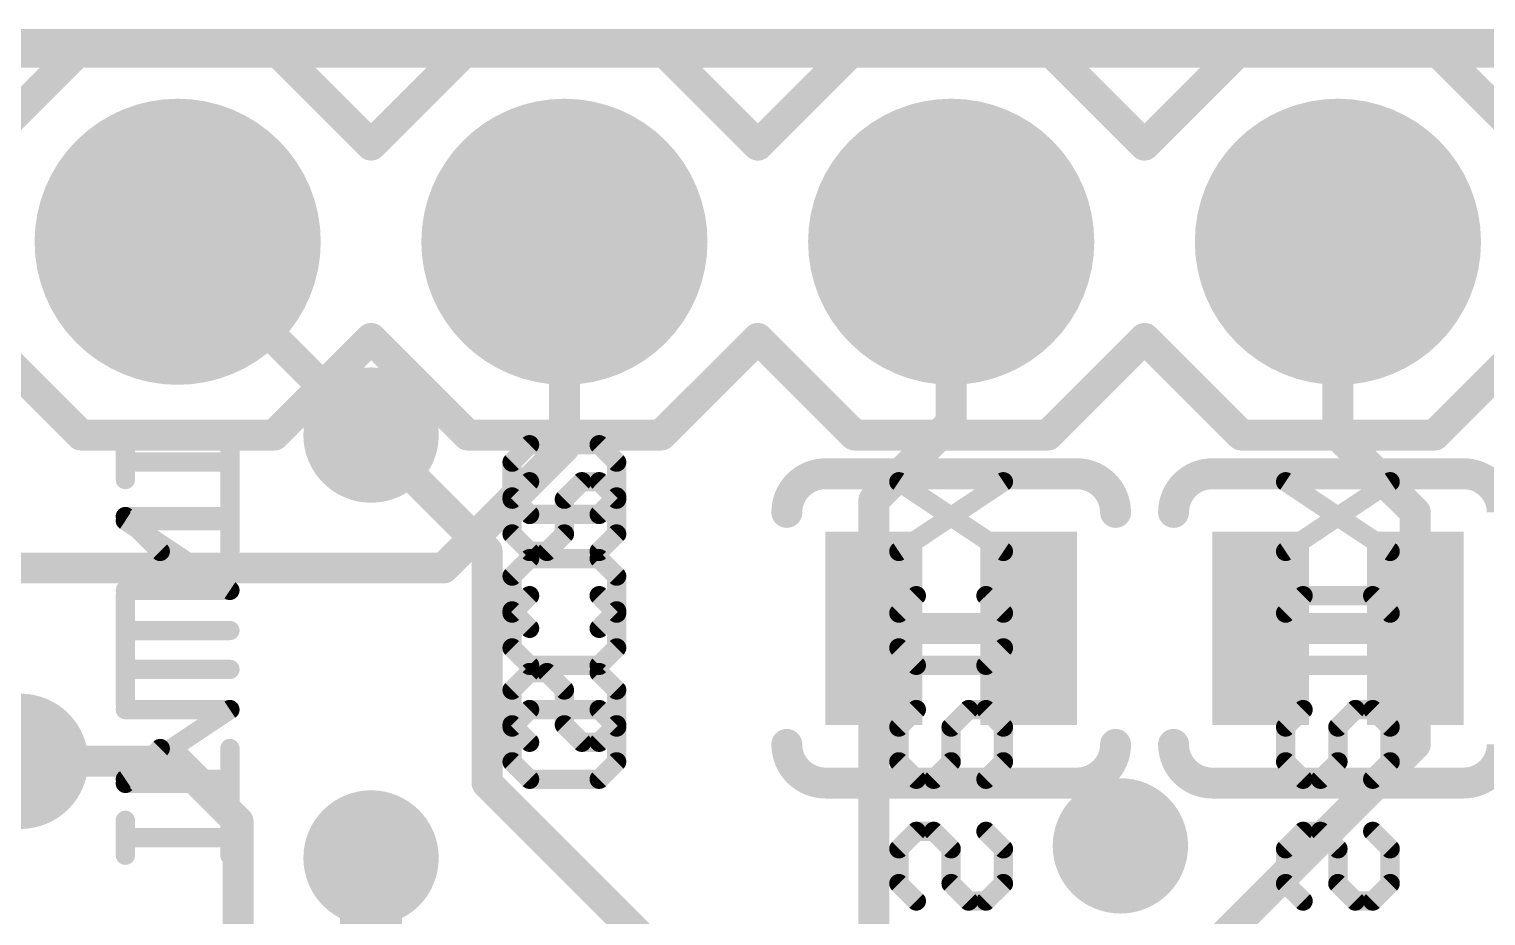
# Model space of a CAD drawing. Extents: x -0.1 to 23, y -0.1 to 23.
# Drawn here: x 7.91 to 17.48, y 17.16 to 22.99 of the extents above; entities that cross this region are included whole.
import ezdxf

# ---------------------------------------------------------------- set-up
doc = ezdxf.new("R2010")
doc.units = 0
for name, color, linetype in [('1', 12, 'CONTINUOUS'), ('16', 132, 'CONTINUOUS'), ('17', 110, 'CONTINUOUS'), ('18', 110, 'CONTINUOUS'), ('20', 53, 'CONTINUOUS'), ('21', 253, 'CONTINUOUS'), ('22', 40, 'CONTINUOUS')]:
    doc.layers.add(name, color=color, linetype=linetype)

# ---------------------------------------------------------------- blocks, each defined once
blk = doc.blocks.new('ROUNDP')
at = {"const_width": 0.5}
blk.add_lwpolyline([(0, -0.25, 1), (0, 0.25, 1), (0, -0.25)], format="xyb", dxfattribs=at)
blk = doc.blocks.new('RECT')
blk.add_solid([(-0.5, -0.5), (0.5, -0.5), (-0.5, 0.5), (0.5, 0.5)])
blk = doc.blocks.new('ROUNDV')
at = {"const_width": 0.5}
blk.add_lwpolyline([(0, -0.25, 1), (0, 0.25, 1), (0, -0.25)], format="xyb", dxfattribs=at)

msp = doc.modelspace()

# ---------------------------------------------------------------- linework, layer by layer
at = {"layer": '1'}
for points, const_width in [([(22.86, 22.86), (0, 22.86)], 0.254), ([(10.16, 20.32), (8.89, 21.59)], 0.2032), ([(11.43, 20.2406), (11.43, 21.59)], 0.2032), ([(10.6363, 19.4469), (11.43, 20.2406)], 0.2032), ([(10.6363, 19.4469), (7.4613, 19.4469)], 0.2032), ([(7.8581, 18.1769), (6.9056, 18.1769)], 0.2032), ([(10.16, 16.9069), (10.16, 17.5419)], 0.4064)]:
    msp.add_lwpolyline(points, dxfattribs=dict(at, const_width=const_width))
for points, const_width in [([(8.9259, 21.6259, 1), (8.8541, 21.5541)], 0.1016), ([(11.4808, 21.59, 1), (11.3792, 21.59)], 0.1016), ([(10.1241, 20.2841, 1), (10.1959, 20.3559)], 0.1016), ([(11.3792, 20.2406, 1), (11.4808, 20.2406)], 0.1016), ([(11.4659, 20.2047, 1), (11.3941, 20.2765)], 0.1016), ([(10.6003, 19.4828, 1), (10.6722, 19.411)], 0.1016), ([(10.6363, 19.3961, 1), (10.6363, 19.4977)], 0.1016), ([(7.8581, 18.1261, 1), (7.8581, 18.2277)], 0.1016), ([(10.2616, 17.5419, 1), (10.0584, 17.5419)], 0.2032)]:
    msp.add_lwpolyline(points, format="xyb", dxfattribs=dict(at, const_width=const_width))
at = {"layer": '16'}
for points, const_width in [([(22.86, 22.86), (0, 22.86)], 0.254), ([(13.97, 21.59), (13.97, 20.3994)], 0.2032), ([(16.51, 21.59), (16.51, 20.32)], 0.2032), ([(13.97, 20.3994), (13.462, 19.8914)], 0.2032), ([(10.922, 19.558), (10.16, 20.32)], 0.2032), ([(16.51, 20.32), (17.018, 19.812)], 0.2032), ([(13.462, 19.05), (13.462, 19.8914)], 0.2032), ([(17.018, 19.05), (17.018, 19.812)], 0.2032), ([(10.922, 18.034), (10.922, 19.558)], 0.2032), ([(13.462, 19.05), (13.462, 16.7799)], 0.2032), ([(14.351, 19.05), (13.589, 19.05)], 0.2032), ([(16.129, 19.05), (16.891, 19.05)], 0.2032), ([(17.018, 18.288), (17.018, 19.05)], 0.2032), ([(15.4781, 16.7481), (17.018, 18.288)], 0.2032), ([(8.89, 18.1769), (7.8581, 18.1769)], 0.2032), ([(9.2869, 17.78), (8.89, 18.1769)], 0.2032), ([(13.1763, 15.7797), (10.922, 18.034)], 0.2032), ([(9.2869, 17.78), (9.2869, 15.1606)], 0.2032), ([(10.16, 16.9069), (10.16, 17.5419)], 0.4064)]:
    msp.add_lwpolyline(points, dxfattribs=dict(at, const_width=const_width))
for points, const_width in [([(14.0208, 21.59, 1), (13.9192, 21.59)], 0.1016), ([(16.5608, 21.59, 1), (16.4592, 21.59)], 0.1016), ([(14.0059, 20.3635, 1), (13.9341, 20.4353)], 0.1016), ([(10.1959, 20.3559, 1), (10.1241, 20.2841)], 0.1016), ([(13.9192, 20.3994, 1), (14.0208, 20.3994)], 0.1016), ([(16.5459, 20.3559, 1), (16.4741, 20.2841)], 0.1016), ([(16.4592, 20.32, 1), (16.5608, 20.32)], 0.1016), ([(13.5128, 19.8914, 1), (13.4112, 19.8914)], 0.1016), ([(13.4261, 19.9273, 1), (13.4979, 19.8555)], 0.1016), ([(17.0688, 19.812, 1), (16.9672, 19.812)], 0.1016), ([(16.9821, 19.7761, 1), (17.0539, 19.8479)], 0.1016), ([(10.9728, 19.558, 1), (10.8712, 19.558)], 0.1016), ([(10.8861, 19.5221, 1), (10.9579, 19.5939)], 0.1016), ([(13.5128, 19.05, 1), (13.4112, 19.05)], 0.1016), ([(13.589, 19.1008, 1), (13.589, 18.9992)], 0.1016), ([(14.351, 18.9992, 1), (14.351, 19.1008)], 0.1016), ([(16.129, 19.1008, 1), (16.129, 18.9992)], 0.1016), ([(16.891, 18.9992, 1), (16.891, 19.1008)], 0.1016), ([(17.0688, 19.05, 1), (16.9672, 19.05)], 0.1016), ([(13.4112, 19.05, 1), (13.5128, 19.05)], 0.1016), ([(16.9672, 19.05, 1), (17.0688, 19.05)], 0.1016), ([(17.0539, 18.2521, 1), (16.9821, 18.3239)], 0.1016), ([(8.9259, 18.2128, 1), (8.8541, 18.141)], 0.1016), ([(8.89, 18.1261, 1), (8.89, 18.2277)], 0.1016), ([(16.9672, 18.288, 1), (17.0688, 18.288)], 0.1016), ([(10.9579, 18.0699, 1), (10.8861, 17.9981)], 0.1016), ([(10.8712, 18.034, 1), (10.9728, 18.034)], 0.1016), ([(9.3377, 17.78, 1), (9.2361, 17.78)], 0.1016), ([(9.251, 17.7441, 1), (9.3228, 17.8159)], 0.1016), ([(10.2616, 17.5419, 1), (10.0584, 17.5419)], 0.2032)]:
    msp.add_lwpolyline(points, format="xyb", dxfattribs=dict(at, const_width=const_width))
at = {"layer": '20', "const_width": 0.2032}
msp.add_lwpolyline([(22.86, 22.86), (0, 22.86)], dxfattribs=at)
at = {"layer": '21'}
for points, const_width in [([(7.62, 22.225), (8.255, 22.86)], 0.2032), ([(8.255, 22.86), (9.525, 22.86)], 0.2032), ([(9.525, 22.86), (10.16, 22.225)], 0.2032), ([(10.16, 22.225), (10.795, 22.86)], 0.2032), ([(10.795, 22.86), (12.065, 22.86)], 0.2032), ([(12.065, 22.86), (12.7, 22.225)], 0.2032), ([(13.335, 22.86), (12.7, 22.225)], 0.2032), ([(13.335, 22.86), (14.605, 22.86)], 0.2032), ([(14.605, 22.86), (15.24, 22.225)], 0.2032), ([(15.24, 22.225), (15.875, 22.86)], 0.2032), ([(15.875, 22.86), (17.145, 22.86)], 0.2032), ([(17.145, 22.86), (17.78, 22.225)], 0.2032), ([(8.255, 20.32), (7.62, 20.955)], 0.2032), ([(10.16, 20.955), (9.525, 20.32)], 0.2032), ([(10.795, 20.32), (10.16, 20.955)], 0.2032), ([(12.7, 20.955), (12.065, 20.32)], 0.2032), ([(12.7, 20.955), (13.335, 20.32)], 0.2032), ([(15.24, 20.955), (14.605, 20.32)], 0.2032), ([(15.875, 20.32), (15.24, 20.955)], 0.2032), ([(17.78, 20.955), (17.145, 20.32)], 0.2032), ([(9.525, 20.32), (8.255, 20.32)], 0.2032), ([(12.065, 20.32), (10.795, 20.32)], 0.2032), ([(14.605, 20.32), (13.335, 20.32)], 0.2032), ([(17.145, 20.32), (15.875, 20.32)], 0.2032), ([(9.2329, 19.5557), (9.2329, 20.0133)], 0.127), ([(11.2009, 20.0133), (11.0865, 19.8989)], 0.127), ([(11.4297, 19.8989), (11.5441, 20.0133)], 0.127), ([(11.5441, 20.0133), (11.6585, 20.0133)], 0.127), ([(11.6585, 20.0133), (11.7729, 19.8989)], 0.127), ([(13.6265, 19.5557), (14.3129, 20.0133)], 0.127), ([(13.6265, 20.0133), (14.3129, 19.5557)], 0.127), ([(16.1665, 19.5557), (16.8529, 20.0133)], 0.127), ([(16.1665, 20.0133), (16.8529, 19.5557)], 0.127), ([(11.0865, 19.8989), (11.0865, 19.6701)], 0.127), ([(11.4297, 19.6701), (11.4297, 19.8989)], 0.127), ([(11.7729, 19.8989), (11.7729, 19.6701)], 0.127), ([(8.7753, 19.5557), (8.5465, 19.7845)], 0.127), ([(8.5465, 19.7845), (9.2329, 19.7845)], 0.127), ([(11.0865, 19.6701), (11.2009, 19.5557)], 0.127), ([(11.3153, 19.5557), (11.4297, 19.6701)], 0.127), ([(11.7729, 19.6701), (11.6585, 19.5557)], 0.127), ([(11.2009, 19.5557), (11.3153, 19.5557)], 0.127), ([(8.5465, 18.8073), (8.5465, 19.2649)], 0.127), ([(11.2009, 19.2649), (11.0865, 19.1505)], 0.127), ([(11.7729, 19.1505), (11.6585, 19.2649)], 0.127), ([(13.7409, 19.2649), (13.6265, 19.1505)], 0.127), ([(14.3129, 19.1505), (14.1985, 19.2649)], 0.127), ([(16.2809, 19.2649), (16.1665, 19.1505)], 0.127), ([(16.7385, 19.2649), (16.2809, 19.2649)], 0.127), ([(16.8529, 19.1505), (16.7385, 19.2649)], 0.127), ([(11.0865, 19.1505), (11.0865, 18.9217)], 0.127), ([(11.7729, 18.9217), (11.7729, 19.1505)], 0.127), ([(13.6265, 19.1505), (13.6265, 18.9217)], 0.127), ([(14.3129, 18.9217), (14.3129, 19.1505)], 0.127), ([(16.1665, 19.1505), (16.1665, 18.8073)], 0.127), ([(16.8529, 18.8073), (16.8529, 19.1505)], 0.127), ([(9.2329, 19.0361), (8.5465, 19.0361)], 0.127), ([(11.0865, 18.9217), (11.2009, 18.8073)], 0.127), ([(11.6585, 18.8073), (11.7729, 18.9217)], 0.127), ([(13.6265, 18.9217), (13.7409, 18.8073)], 0.127), ([(14.1985, 18.8073), (14.3129, 18.9217)], 0.127), ([(11.2009, 18.8073), (11.6585, 18.8073)], 0.127), ([(13.7409, 18.8073), (14.1985, 18.8073)], 0.127), ([(16.1665, 18.8073), (16.8529, 18.8073)], 0.127), ([(8.5465, 18.0589), (9.2329, 18.5165)], 0.127), ([(9.2329, 18.5165), (8.5465, 18.5165)], 0.127), ([(11.2009, 18.5165), (11.0865, 18.4021)], 0.127), ([(11.6585, 18.5165), (11.2009, 18.5165)], 0.127), ([(11.7729, 18.4021), (11.6585, 18.5165)], 0.127), ([(13.7409, 18.5165), (13.6265, 18.4021)], 0.127), ([(13.9697, 18.4021), (14.0841, 18.5165)], 0.127), ([(14.0841, 18.5165), (14.1985, 18.5165)], 0.127), ([(14.1985, 18.5165), (14.3129, 18.4021)], 0.127), ([(16.2809, 18.5165), (16.1665, 18.4021)], 0.127), ([(16.5097, 18.4021), (16.6241, 18.5165)], 0.127), ([(16.6241, 18.5165), (16.7385, 18.5165)], 0.127), ([(16.7385, 18.5165), (16.8529, 18.4021)], 0.127), ([(11.0865, 18.4021), (11.0865, 18.1733)], 0.127), ([(11.7729, 18.1733), (11.7729, 18.4021)], 0.127), ([(13.6265, 18.4021), (13.6265, 18.1733)], 0.127), ([(13.9697, 18.1733), (13.9697, 18.4021)], 0.127), ([(14.3129, 18.4021), (14.3129, 18.1733)], 0.127), ([(16.1665, 18.4021), (16.1665, 18.1733)], 0.127), ([(16.5097, 18.1733), (16.5097, 18.4021)], 0.127), ([(16.8529, 18.4021), (16.8529, 18.1733)], 0.127), ([(11.0865, 18.1733), (11.2009, 18.0589)], 0.127), ([(11.6585, 18.0589), (11.7729, 18.1733)], 0.127), ([(13.6265, 18.1733), (13.7409, 18.0589)], 0.127), ([(13.8553, 18.0589), (13.9697, 18.1733)], 0.127), ([(14.3129, 18.1733), (14.1985, 18.0589)], 0.127), ([(16.1665, 18.1733), (16.2809, 18.0589)], 0.127), ([(16.3953, 18.0589), (16.5097, 18.1733)], 0.127), ([(16.8529, 18.1733), (16.7385, 18.0589)], 0.127), ([(9.2329, 18.0589), (8.5465, 18.0589)], 0.127), ([(11.2009, 18.0589), (11.6585, 18.0589)], 0.127), ([(13.7409, 18.0589), (13.8553, 18.0589)], 0.127), ([(16.2809, 18.0589), (16.3953, 18.0589)], 0.127), ([(8.5465, 17.5599), (8.5465, 17.7887)], 0.127), ([(9.2329, 17.5599), (9.2329, 17.7887)], 0.127), ([(9.2329, 17.6743), (8.5465, 17.6743)], 0.127)]:
    msp.add_lwpolyline(points, dxfattribs=dict(at, const_width=const_width))
for points, const_width in [([(8.255, 22.9108, 1), (8.255, 22.8092)], 0.1016), ([(8.2909, 22.8241, 1), (8.2191, 22.8959)], 0.1016), ([(9.5609, 22.8959, 1), (9.4891, 22.8241)], 0.1016), ([(9.525, 22.8092, 1), (9.525, 22.9108)], 0.1016), ([(10.795, 22.9108, 1), (10.795, 22.8092)], 0.1016), ([(10.8309, 22.8241, 1), (10.7591, 22.8959)], 0.1016), ([(12.1009, 22.8959, 1), (12.0291, 22.8241)], 0.1016), ([(12.065, 22.8092, 1), (12.065, 22.9108)], 0.1016), ([(13.335, 22.9108, 1), (13.335, 22.8092)], 0.1016), ([(13.3709, 22.8241, 1), (13.2991, 22.8959)], 0.1016), ([(14.6409, 22.8959, 1), (14.5691, 22.8241)], 0.1016), ([(14.605, 22.8092, 1), (14.605, 22.9108)], 0.1016), ([(15.875, 22.9108, 1), (15.875, 22.8092)], 0.1016), ([(15.9109, 22.8241, 1), (15.8391, 22.8959)], 0.1016), ([(17.1809, 22.8959, 1), (17.1091, 22.8241)], 0.1016), ([(17.145, 22.8092, 1), (17.145, 22.9108)], 0.1016), ([(10.1241, 22.2609, 1), (10.1959, 22.1891)], 0.1016), ([(10.1241, 22.1891, 1), (10.1959, 22.2609)], 0.1016), ([(12.6641, 22.2609, 1), (12.7359, 22.1891)], 0.1016), ([(12.6641, 22.1891, 1), (12.7359, 22.2609)], 0.1016), ([(15.2041, 22.2609, 1), (15.2759, 22.1891)], 0.1016), ([(15.2041, 22.1891, 1), (15.2759, 22.2609)], 0.1016), ([(10.1959, 20.9909, 1), (10.1241, 20.9191)], 0.1016), ([(10.1959, 20.9191, 1), (10.1241, 20.9909)], 0.1016), ([(12.7359, 20.9909, 1), (12.6641, 20.9191)], 0.1016), ([(12.7359, 20.9191, 1), (12.6641, 20.9909)], 0.1016), ([(15.2759, 20.9909, 1), (15.2041, 20.9191)], 0.1016), ([(15.2759, 20.9191, 1), (15.2041, 20.9909)], 0.1016), ([(8.255, 20.3708, 1), (8.255, 20.2692)], 0.1016), ([(8.2191, 20.2841, 1), (8.2909, 20.3559)], 0.1016), ([(9.4891, 20.3559, 1), (9.5609, 20.2841)], 0.1016), ([(9.525, 20.2692, 1), (9.525, 20.3708)], 0.1016), ([(10.795, 20.3708, 1), (10.795, 20.2692)], 0.1016), ([(10.7591, 20.2841, 1), (10.8309, 20.3559)], 0.1016), ([(12.0291, 20.3559, 1), (12.1009, 20.2841)], 0.1016), ([(12.065, 20.2692, 1), (12.065, 20.3708)], 0.1016), ([(13.335, 20.3708, 1), (13.335, 20.2692)], 0.1016), ([(13.2991, 20.2841, 1), (13.3709, 20.3559)], 0.1016), ([(14.5691, 20.3559, 1), (14.6409, 20.2841)], 0.1016), ([(14.605, 20.2692, 1), (14.605, 20.3708)], 0.1016), ([(15.875, 20.3708, 1), (15.875, 20.2692)], 0.1016), ([(15.8391, 20.2841, 1), (15.9109, 20.3559)], 0.1016), ([(17.1091, 20.3559, 1), (17.1809, 20.2841)], 0.1016), ([(17.145, 20.2692, 1), (17.145, 20.3708)], 0.1016), ([(9.2647, 20.0133, 1), (9.2012, 20.0133)], 0.0635), ([(11.2234, 19.9908, 1), (11.1785, 20.0358)], 0.0635), ([(11.5441, 20.045, 1), (11.5441, 19.9816)], 0.0635), ([(11.5666, 19.9908, 1), (11.5217, 20.0358)], 0.0635), ([(11.681, 20.0358, 1), (11.6361, 19.9908)], 0.0635), ([(11.6585, 19.9816, 1), (11.6585, 20.045)], 0.0635), ([(13.6441, 20.0397, 1), (13.6089, 19.9869)], 0.0635), ([(14.3305, 19.9869, 1), (14.2953, 20.0397)], 0.0635), ([(16.1841, 20.0397, 1), (16.1489, 19.9869)], 0.0635), ([(16.8705, 19.9869, 1), (16.8353, 20.0397)], 0.0635), ([(11.1183, 19.8989, 1), (11.0548, 19.8989)], 0.0635), ([(11.0641, 19.9214, 1), (11.109, 19.8764)], 0.0635), ([(11.4615, 19.8989, 1), (11.398, 19.8989)], 0.0635), ([(11.4073, 19.9214, 1), (11.4522, 19.8764)], 0.0635), ([(11.8047, 19.8989, 1), (11.7411, 19.8989)], 0.0635), ([(11.7504, 19.8764, 1), (11.7954, 19.9214)], 0.0635), ([(8.5465, 19.8163, 1), (8.5465, 19.7528)], 0.0635), ([(8.569, 19.807, 1), (8.5241, 19.7621)], 0.0635), ([(9.2329, 19.7528, 1), (9.2329, 19.8163)], 0.0635), ([(11.109, 19.6926, 1), (11.0641, 19.6477)], 0.0635), ([(11.4522, 19.6477, 1), (11.4073, 19.6926)], 0.0635), ([(11.7954, 19.6477, 1), (11.7504, 19.6926)], 0.0635), ([(11.0548, 19.6701, 1), (11.1183, 19.6701)], 0.0635), ([(11.2009, 19.5875, 1), (11.2009, 19.524)], 0.0635), ([(11.3153, 19.524, 1), (11.3153, 19.5875)], 0.0635), ([(11.398, 19.6701, 1), (11.4615, 19.6701)], 0.0635), ([(11.7411, 19.6701, 1), (11.8047, 19.6701)], 0.0635), ([(13.6089, 19.5821, 1), (13.6441, 19.5293)], 0.0635), ([(14.2953, 19.5293, 1), (14.3305, 19.5821)], 0.0635), ([(16.1489, 19.5821, 1), (16.1841, 19.5293)], 0.0635), ([(16.8353, 19.5293, 1), (16.8705, 19.5821)], 0.0635), ([(8.7529, 19.5333, 1), (8.7978, 19.5782)], 0.0635), ([(9.2012, 19.5557, 1), (9.2647, 19.5557)], 0.0635), ([(11.1785, 19.5333, 1), (11.2234, 19.5782)], 0.0635), ([(11.2929, 19.5782, 1), (11.3378, 19.5333)], 0.0635), ([(11.6361, 19.5782, 1), (11.681, 19.5333)], 0.0635), ([(8.5783, 19.2649, 1), (8.5148, 19.2649)], 0.0635), ([(11.2234, 19.2424, 1), (11.1785, 19.2873)], 0.0635), ([(11.681, 19.2873, 1), (11.6361, 19.2424)], 0.0635), ([(13.7634, 19.2424, 1), (13.7185, 19.2873)], 0.0635), ([(14.221, 19.2873, 1), (14.1761, 19.2424)], 0.0635), ([(16.2809, 19.2966, 1), (16.2809, 19.2331)], 0.0635), ([(16.3034, 19.2424, 1), (16.2585, 19.2873)], 0.0635), ([(16.761, 19.2873, 1), (16.7161, 19.2424)], 0.0635), ([(16.7385, 19.2331, 1), (16.7385, 19.2966)], 0.0635), ([(11.1183, 19.1505, 1), (11.0548, 19.1505)], 0.0635), ([(11.0641, 19.1729, 1), (11.109, 19.128)], 0.0635), ([(11.8047, 19.1505, 1), (11.7411, 19.1505)], 0.0635), ([(11.7504, 19.128, 1), (11.7954, 19.1729)], 0.0635), ([(13.6583, 19.1505, 1), (13.5948, 19.1505)], 0.0635), ([(13.6041, 19.1729, 1), (13.649, 19.128)], 0.0635), ([(14.3447, 19.1505, 1), (14.2812, 19.1505)], 0.0635), ([(14.2904, 19.128, 1), (14.3354, 19.1729)], 0.0635), ([(16.1983, 19.1505, 1), (16.1348, 19.1505)], 0.0635), ([(16.1441, 19.1729, 1), (16.189, 19.128)], 0.0635), ([(16.8847, 19.1505, 1), (16.8212, 19.1505)], 0.0635), ([(16.8304, 19.128, 1), (16.8754, 19.1729)], 0.0635), ([(8.5465, 19.0678, 1), (8.5465, 19.0043)], 0.0635), ([(9.2329, 19.0043, 1), (9.2329, 19.0678)], 0.0635), ([(11.0548, 18.9217, 1), (11.1183, 18.9217)], 0.0635), ([(11.109, 18.9441, 1), (11.0641, 18.8992)], 0.0635), ([(11.7411, 18.9217, 1), (11.8047, 18.9217)], 0.0635), ([(11.7954, 18.8992, 1), (11.7504, 18.9441)], 0.0635), ([(13.5948, 18.9217, 1), (13.6583, 18.9217)], 0.0635), ([(13.649, 18.9441, 1), (13.6041, 18.8992)], 0.0635), ([(14.2812, 18.9217, 1), (14.3447, 18.9217)], 0.0635), ([(14.3354, 18.8992, 1), (14.2904, 18.9441)], 0.0635), ([(11.2009, 18.839, 1), (11.2009, 18.7755)], 0.0635), ([(11.1785, 18.7848, 1), (11.2234, 18.8297)], 0.0635), ([(11.6361, 18.8297, 1), (11.681, 18.7848)], 0.0635), ([(11.6585, 18.7755, 1), (11.6585, 18.839)], 0.0635), ([(13.7409, 18.839, 1), (13.7409, 18.7755)], 0.0635), ([(13.7185, 18.7848, 1), (13.7634, 18.8297)], 0.0635), ([(14.1761, 18.8297, 1), (14.221, 18.7848)], 0.0635), ([(14.1985, 18.7755, 1), (14.1985, 18.839)], 0.0635), ([(16.1665, 18.839, 1), (16.1665, 18.7755)], 0.0635), ([(16.8529, 18.7755, 1), (16.8529, 18.839)], 0.0635), ([(8.5148, 18.8073, 1), (8.5783, 18.8073)], 0.0635), ([(16.1348, 18.8073, 1), (16.1983, 18.8073)], 0.0635), ([(16.8212, 18.8073, 1), (16.8847, 18.8073)], 0.0635), ([(8.5465, 18.5482, 1), (8.5465, 18.4847)], 0.0635), ([(9.2505, 18.4901, 1), (9.2153, 18.5429)], 0.0635), ([(9.2329, 18.4847, 1), (9.2329, 18.5482)], 0.0635), ([(11.2009, 18.5482, 1), (11.2009, 18.4847)], 0.0635), ([(11.2234, 18.494, 1), (11.1785, 18.5389)], 0.0635), ([(11.681, 18.5389, 1), (11.6361, 18.494)], 0.0635), ([(11.6585, 18.4847, 1), (11.6585, 18.5482)], 0.0635), ([(13.7634, 18.494, 1), (13.7185, 18.5389)], 0.0635), ([(14.0841, 18.5482, 1), (14.0841, 18.4847)], 0.0635), ([(14.1066, 18.494, 1), (14.0617, 18.5389)], 0.0635), ([(14.221, 18.5389, 1), (14.1761, 18.494)], 0.0635), ([(14.1985, 18.4847, 1), (14.1985, 18.5482)], 0.0635), ([(16.3034, 18.494, 1), (16.2585, 18.5389)], 0.0635), ([(16.6241, 18.5482, 1), (16.6241, 18.4847)], 0.0635), ([(16.6466, 18.494, 1), (16.6017, 18.5389)], 0.0635), ([(16.761, 18.5389, 1), (16.7161, 18.494)], 0.0635), ([(16.7385, 18.4847, 1), (16.7385, 18.5482)], 0.0635), ([(11.1183, 18.4021, 1), (11.0548, 18.4021)], 0.0635), ([(11.8047, 18.4021, 1), (11.7411, 18.4021)], 0.0635), ([(13.6583, 18.4021, 1), (13.5948, 18.4021)], 0.0635), ([(14.0015, 18.4021, 1), (13.938, 18.4021)], 0.0635), ([(14.3447, 18.4021, 1), (14.2812, 18.4021)], 0.0635), ([(16.1983, 18.4021, 1), (16.1348, 18.4021)], 0.0635), ([(16.5415, 18.4021, 1), (16.478, 18.4021)], 0.0635), ([(16.8847, 18.4021, 1), (16.8212, 18.4021)], 0.0635), ([(11.0641, 18.4245, 1), (11.109, 18.3796)], 0.0635), ([(11.7504, 18.3796, 1), (11.7954, 18.4245)], 0.0635), ([(13.6041, 18.4245, 1), (13.649, 18.3796)], 0.0635), ([(13.9473, 18.4245, 1), (13.9922, 18.3796)], 0.0635), ([(14.2904, 18.3796, 1), (14.3354, 18.4245)], 0.0635), ([(16.1441, 18.4245, 1), (16.189, 18.3796)], 0.0635), ([(16.4873, 18.4245, 1), (16.5322, 18.3796)], 0.0635), ([(16.8304, 18.3796, 1), (16.8754, 18.4245)], 0.0635), ([(11.0548, 18.1733, 1), (11.1183, 18.1733)], 0.0635), ([(11.109, 18.1957, 1), (11.0641, 18.1508)], 0.0635), ([(11.7411, 18.1733, 1), (11.8047, 18.1733)], 0.0635), ([(11.7954, 18.1508, 1), (11.7504, 18.1957)], 0.0635), ([(13.5948, 18.1733, 1), (13.6583, 18.1733)], 0.0635), ([(13.649, 18.1957, 1), (13.6041, 18.1508)], 0.0635), ([(13.938, 18.1733, 1), (14.0015, 18.1733)], 0.0635), ([(13.9922, 18.1508, 1), (13.9473, 18.1957)], 0.0635), ([(14.2812, 18.1733, 1), (14.3447, 18.1733)], 0.0635), ([(14.3354, 18.1508, 1), (14.2904, 18.1957)], 0.0635), ([(16.1348, 18.1733, 1), (16.1983, 18.1733)], 0.0635), ([(16.189, 18.1957, 1), (16.1441, 18.1508)], 0.0635), ([(16.478, 18.1733, 1), (16.5415, 18.1733)], 0.0635), ([(16.5322, 18.1508, 1), (16.4873, 18.1957)], 0.0635), ([(16.8212, 18.1733, 1), (16.8847, 18.1733)], 0.0635), ([(16.8754, 18.1508, 1), (16.8304, 18.1957)], 0.0635), ([(8.5465, 18.0906, 1), (8.5465, 18.0271)], 0.0635), ([(8.5289, 18.0853, 1), (8.5641, 18.0325)], 0.0635), ([(9.2329, 18.0271, 1), (9.2329, 18.0906)], 0.0635), ([(11.2009, 18.0906, 1), (11.2009, 18.0271)], 0.0635), ([(11.1785, 18.0364, 1), (11.2234, 18.0813)], 0.0635), ([(11.6361, 18.0813, 1), (11.681, 18.0364)], 0.0635), ([(11.6585, 18.0271, 1), (11.6585, 18.0906)], 0.0635), ([(13.7409, 18.0906, 1), (13.7409, 18.0271)], 0.0635), ([(13.7185, 18.0364, 1), (13.7634, 18.0813)], 0.0635), ([(13.8329, 18.0813, 1), (13.8778, 18.0364)], 0.0635), ([(13.8553, 18.0271, 1), (13.8553, 18.0906)], 0.0635), ([(14.1761, 18.0813, 1), (14.221, 18.0364)], 0.0635), ([(16.2809, 18.0906, 1), (16.2809, 18.0271)], 0.0635), ([(16.2585, 18.0364, 1), (16.3034, 18.0813)], 0.0635), ([(16.3729, 18.0813, 1), (16.4178, 18.0364)], 0.0635), ([(16.3953, 18.0271, 1), (16.3953, 18.0906)], 0.0635), ([(16.7161, 18.0813, 1), (16.761, 18.0364)], 0.0635), ([(8.5783, 17.7887, 1), (8.5148, 17.7887)], 0.0635), ([(9.2647, 17.7887, 1), (9.2012, 17.7887)], 0.0635), ([(8.5465, 17.7061, 1), (8.5465, 17.6426)], 0.0635), ([(9.2329, 17.6426, 1), (9.2329, 17.7061)], 0.0635), ([(8.5148, 17.5599, 1), (8.5783, 17.5599)], 0.0635), ([(9.2012, 17.5599, 1), (9.2647, 17.5599)], 0.0635)]:
    msp.add_lwpolyline(points, format="xyb", dxfattribs=dict(at, const_width=const_width))
at = {"layer": '22'}
for points, const_width in [([(8.5465, 20.2565), (8.5465, 20.0277)], 0.127), ([(9.2329, 20.2565), (9.2329, 20.0277)], 0.127), ([(11.0865, 20.1421), (11.2009, 20.2565)], 0.127), ([(11.2009, 20.2565), (11.6585, 20.2565)], 0.127), ([(11.6585, 20.2565), (11.7729, 20.1421)], 0.127), ([(9.2329, 20.1421), (8.5465, 20.1421)], 0.127), ([(11.0865, 19.9133), (11.0865, 20.1421)], 0.127), ([(11.7729, 20.1421), (11.7729, 19.9133)], 0.127), ([(14.7955, 20.066), (13.1445, 20.066)], 0.2032), ([(17.3355, 20.066), (15.6845, 20.066)], 0.2032), ([(11.2009, 19.7989), (11.0865, 19.9133)], 0.127), ([(11.7729, 19.9133), (11.6585, 19.7989)], 0.127), ([(9.2329, 19.7576), (8.5465, 19.7576)], 0.127), ([(8.5465, 19.7576), (9.2329, 19.3)], 0.127), ([(11.6585, 19.7989), (11.2009, 19.7989)], 0.127), ([(11.0865, 19.3937), (11.2009, 19.5081)], 0.127), ([(11.2009, 19.5081), (11.6585, 19.5081)], 0.127), ([(11.6585, 19.5081), (11.7729, 19.3937)], 0.127), ([(11.0865, 19.1649), (11.0865, 19.3937)], 0.127), ([(11.7729, 19.3937), (11.7729, 19.1649)], 0.127), ([(9.2329, 19.3), (8.5465, 19.3)], 0.127), ([(11.2009, 19.0505), (11.0865, 19.1649)], 0.127), ([(11.7729, 19.1649), (11.6585, 19.0505)], 0.127), ([(8.5465, 19.0091), (8.5465, 18.5516)], 0.127), ([(9.2329, 18.7803), (8.5465, 18.7803)], 0.127), ([(11.0865, 18.6453), (11.2009, 18.7597)], 0.127), ([(11.2009, 18.7597), (11.3153, 18.7597)], 0.127), ([(11.3153, 18.7597), (11.4297, 18.6453)], 0.127), ([(11.7729, 18.6453), (11.6585, 18.7597)], 0.127), ([(11.0865, 18.4165), (11.0865, 18.6453)], 0.127), ([(11.4297, 18.6453), (11.4297, 18.4165)], 0.127), ([(11.7729, 18.4165), (11.7729, 18.6453)], 0.127), ([(11.2009, 18.3021), (11.0865, 18.4165)], 0.127), ([(11.4297, 18.4165), (11.5441, 18.3021)], 0.127), ([(11.6585, 18.3021), (11.7729, 18.4165)], 0.127), ([(8.7753, 18.2607), (8.5465, 18.0319)], 0.127), ([(9.2329, 18.2607), (9.2329, 17.8031)], 0.127), ([(11.5441, 18.3021), (11.6585, 18.3021)], 0.127), ([(8.5465, 18.0319), (9.2329, 18.0319)], 0.127), ([(13.1445, 18.034), (14.7955, 18.034)], 0.2032), ([(15.6845, 18.034), (17.3355, 18.034)], 0.2032), ([(13.6265, 17.6021), (13.7409, 17.7165)], 0.127), ([(13.7409, 17.7165), (13.8553, 17.7165)], 0.127), ([(13.8553, 17.7165), (13.9697, 17.6021)], 0.127), ([(14.3129, 17.6021), (14.1985, 17.7165)], 0.127), ([(16.1665, 17.6021), (16.2809, 17.7165)], 0.127), ([(16.2809, 17.7165), (16.3953, 17.7165)], 0.127), ([(16.3953, 17.7165), (16.5097, 17.6021)], 0.127), ([(16.8529, 17.6021), (16.7385, 17.7165)], 0.127), ([(13.6265, 17.3733), (13.6265, 17.6021)], 0.127), ([(13.9697, 17.6021), (13.9697, 17.3733)], 0.127), ([(14.3129, 17.3733), (14.3129, 17.6021)], 0.127), ([(16.1665, 17.3733), (16.1665, 17.6021)], 0.127), ([(16.5097, 17.6021), (16.5097, 17.3733)], 0.127), ([(16.8529, 17.3733), (16.8529, 17.6021)], 0.127), ([(13.7409, 17.2589), (13.6265, 17.3733)], 0.127), ([(13.9697, 17.3733), (14.0841, 17.2589)], 0.127), ([(14.1985, 17.2589), (14.3129, 17.3733)], 0.127), ([(16.2809, 17.2589), (16.1665, 17.3733)], 0.127), ([(16.5097, 17.3733), (16.6241, 17.2589)], 0.127), ([(16.7385, 17.2589), (16.8529, 17.3733)], 0.127), ([(14.0841, 17.2589), (14.1985, 17.2589)], 0.127), ([(16.6241, 17.2589), (16.7385, 17.2589)], 0.127)]:
    msp.add_lwpolyline(points, dxfattribs=dict(at, const_width=const_width))
for points, const_width in [([(8.5783, 20.2565, 1), (8.5148, 20.2565)], 0.0635), ([(9.2647, 20.2565, 1), (9.2012, 20.2565)], 0.0635), ([(11.2009, 20.2883, 1), (11.2009, 20.2248)], 0.0635), ([(11.2234, 20.234, 1), (11.1785, 20.279)], 0.0635), ([(11.681, 20.279, 1), (11.6361, 20.234)], 0.0635), ([(11.6585, 20.2248, 1), (11.6585, 20.2883)], 0.0635), ([(8.5465, 20.1739, 1), (8.5465, 20.1104)], 0.0635), ([(9.2329, 20.1104, 1), (9.2329, 20.1739)], 0.0635), ([(11.1183, 20.1421, 1), (11.0548, 20.1421)], 0.0635), ([(11.0641, 20.1646, 1), (11.109, 20.1197)], 0.0635), ([(11.8047, 20.1421, 1), (11.7411, 20.1421)], 0.0635), ([(11.7504, 20.1197, 1), (11.7954, 20.1646)], 0.0635), ([(13.1445, 20.066, 0.4142), (12.8905, 19.812)], 0.2032), ([(13.1445, 20.1168, 1), (13.1445, 20.0152)], 0.1016), ([(13.1445, 20.0152, 1), (13.1445, 20.1168)], 0.1016), ([(15.0495, 19.812, 0.4142), (14.7955, 20.066)], 0.2032), ([(14.7955, 20.1168, 1), (14.7955, 20.0152)], 0.1016), ([(14.7955, 20.0152, 1), (14.7955, 20.1168)], 0.1016), ([(15.6845, 20.066, 0.4142), (15.4305, 19.812)], 0.2032), ([(15.6845, 20.1168, 1), (15.6845, 20.0152)], 0.1016), ([(15.6845, 20.0152, 1), (15.6845, 20.1168)], 0.1016), ([(17.5895, 19.812, 0.4142), (17.3355, 20.066)], 0.2032), ([(17.3355, 20.1168, 1), (17.3355, 20.0152)], 0.1016), ([(17.3355, 20.0152, 1), (17.3355, 20.1168)], 0.1016), ([(8.5148, 20.0277, 1), (8.5783, 20.0277)], 0.0635), ([(9.2012, 20.0277, 1), (9.2647, 20.0277)], 0.0635), ([(11.0548, 19.9133, 1), (11.1183, 19.9133)], 0.0635), ([(11.109, 19.9358, 1), (11.0641, 19.8909)], 0.0635), ([(11.7411, 19.9133, 1), (11.8047, 19.9133)], 0.0635), ([(11.7954, 19.8909, 1), (11.7504, 19.9358)], 0.0635), ([(8.5465, 19.7893, 1), (8.5465, 19.7258)], 0.0635), ([(8.5641, 19.784, 1), (8.5289, 19.7311)], 0.0635), ([(9.2329, 19.7258, 1), (9.2329, 19.7893)], 0.0635), ([(11.2009, 19.8307, 1), (11.2009, 19.7672)], 0.0635), ([(11.1785, 19.7765, 1), (11.2234, 19.8214)], 0.0635), ([(11.6361, 19.8214, 1), (11.681, 19.7765)], 0.0635), ([(11.6585, 19.7672, 1), (11.6585, 19.8307)], 0.0635), ([(12.8397, 19.812, 1), (12.9413, 19.812)], 0.1016), ([(14.9987, 19.812, 1), (15.1003, 19.812)], 0.1016), ([(15.3797, 19.812, 1), (15.4813, 19.812)], 0.1016), ([(11.2009, 19.5398, 1), (11.2009, 19.4763)], 0.0635), ([(11.2234, 19.4856, 1), (11.1785, 19.5305)], 0.0635), ([(11.681, 19.5305, 1), (11.6361, 19.4856)], 0.0635), ([(11.6585, 19.4763, 1), (11.6585, 19.5398)], 0.0635), ([(11.1183, 19.3937, 1), (11.0548, 19.3937)], 0.0635), ([(11.0641, 19.4161, 1), (11.109, 19.3712)], 0.0635), ([(11.8047, 19.3937, 1), (11.7411, 19.3937)], 0.0635), ([(11.7504, 19.3712, 1), (11.7954, 19.4161)], 0.0635), ([(8.5465, 19.3317, 1), (8.5465, 19.2682)], 0.0635), ([(9.2153, 19.2735, 1), (9.2505, 19.3264)], 0.0635), ([(9.2329, 19.2682, 1), (9.2329, 19.3317)], 0.0635), ([(11.0548, 19.1649, 1), (11.1183, 19.1649)], 0.0635), ([(11.109, 19.1873, 1), (11.0641, 19.1424)], 0.0635), ([(11.7411, 19.1649, 1), (11.8047, 19.1649)], 0.0635), ([(11.7954, 19.1424, 1), (11.7504, 19.1873)], 0.0635), ([(8.5783, 19.0091, 1), (8.5148, 19.0091)], 0.0635), ([(11.1785, 19.028, 1), (11.2234, 19.0729)], 0.0635), ([(11.6361, 19.0729, 1), (11.681, 19.028)], 0.0635), ([(8.5465, 18.8121, 1), (8.5465, 18.7486)], 0.0635), ([(9.2329, 18.7486, 1), (9.2329, 18.8121)], 0.0635), ([(11.2009, 18.7914, 1), (11.2009, 18.7279)], 0.0635), ([(11.2234, 18.7372, 1), (11.1785, 18.7821)], 0.0635), ([(11.3378, 18.7821, 1), (11.2929, 18.7372)], 0.0635), ([(11.3153, 18.7279, 1), (11.3153, 18.7914)], 0.0635), ([(11.681, 18.7821, 1), (11.6361, 18.7372)], 0.0635), ([(11.1183, 18.6453, 1), (11.0548, 18.6453)], 0.0635), ([(11.0641, 18.6677, 1), (11.109, 18.6228)], 0.0635), ([(11.4615, 18.6453, 1), (11.398, 18.6453)], 0.0635), ([(11.4073, 18.6228, 1), (11.4522, 18.6677)], 0.0635), ([(11.8047, 18.6453, 1), (11.7411, 18.6453)], 0.0635), ([(11.7504, 18.6228, 1), (11.7954, 18.6677)], 0.0635), ([(8.5148, 18.5516, 1), (8.5783, 18.5516)], 0.0635), ([(11.109, 18.4389, 1), (11.0641, 18.394)], 0.0635), ([(11.4522, 18.4389, 1), (11.4073, 18.394)], 0.0635), ([(11.7954, 18.394, 1), (11.7504, 18.4389)], 0.0635), ([(11.0548, 18.4165, 1), (11.1183, 18.4165)], 0.0635), ([(11.398, 18.4165, 1), (11.4615, 18.4165)], 0.0635), ([(11.7411, 18.4165, 1), (11.8047, 18.4165)], 0.0635), ([(12.8905, 18.288, 0.4142), (13.1445, 18.034)], 0.2032), ([(12.9413, 18.288, 1), (12.8397, 18.288)], 0.1016), ([(14.7955, 18.034, 0.4142), (15.0495, 18.288)], 0.2032), ([(15.1003, 18.288, 1), (14.9987, 18.288)], 0.1016), ([(15.4305, 18.288, 0.4142), (15.6845, 18.034)], 0.2032), ([(15.4813, 18.288, 1), (15.3797, 18.288)], 0.1016), ([(17.3355, 18.034, 0.4142), (17.5895, 18.288)], 0.2032), ([(8.7978, 18.2383, 1), (8.7529, 18.2832)], 0.0635), ([(9.2647, 18.2607, 1), (9.2012, 18.2607)], 0.0635), ([(11.1785, 18.2796, 1), (11.2234, 18.3245)], 0.0635), ([(11.5441, 18.3338, 1), (11.5441, 18.2703)], 0.0635), ([(11.5217, 18.2796, 1), (11.5666, 18.3245)], 0.0635), ([(11.6361, 18.3245, 1), (11.681, 18.2796)], 0.0635), ([(11.6585, 18.2703, 1), (11.6585, 18.3338)], 0.0635), ([(8.5465, 18.0637, 1), (8.5465, 18.0002)], 0.0635), ([(8.5241, 18.0544, 1), (8.569, 18.0095)], 0.0635), ([(9.2329, 18.0002, 1), (9.2329, 18.0637)], 0.0635), ([(13.1445, 18.0848, 1), (13.1445, 17.9832)], 0.1016), ([(13.1445, 17.9832, 1), (13.1445, 18.0848)], 0.1016), ([(14.7955, 18.0848, 1), (14.7955, 17.9832)], 0.1016), ([(14.7955, 17.9832, 1), (14.7955, 18.0848)], 0.1016), ([(15.6845, 18.0848, 1), (15.6845, 17.9832)], 0.1016), ([(15.6845, 17.9832, 1), (15.6845, 18.0848)], 0.1016), ([(17.3355, 18.0848, 1), (17.3355, 17.9832)], 0.1016), ([(17.3355, 17.9832, 1), (17.3355, 18.0848)], 0.1016), ([(9.2012, 17.8031, 1), (9.2647, 17.8031)], 0.0635), ([(13.7409, 17.7482, 1), (13.7409, 17.6848)], 0.0635), ([(13.7634, 17.694, 1), (13.7185, 17.739)], 0.0635), ([(13.8778, 17.739, 1), (13.8329, 17.694)], 0.0635), ([(13.8553, 17.6848, 1), (13.8553, 17.7482)], 0.0635), ([(14.221, 17.739, 1), (14.1761, 17.694)], 0.0635), ([(16.2809, 17.7482, 1), (16.2809, 17.6848)], 0.0635), ([(16.3034, 17.694, 1), (16.2585, 17.739)], 0.0635), ([(16.4178, 17.739, 1), (16.3729, 17.694)], 0.0635), ([(16.3953, 17.6848, 1), (16.3953, 17.7482)], 0.0635), ([(16.761, 17.739, 1), (16.7161, 17.694)], 0.0635), ([(13.6583, 17.6021, 1), (13.5948, 17.6021)], 0.0635), ([(13.6041, 17.6246, 1), (13.649, 17.5797)], 0.0635), ([(14.0015, 17.6021, 1), (13.938, 17.6021)], 0.0635), ([(13.9473, 17.5797, 1), (13.9922, 17.6246)], 0.0635), ([(14.3447, 17.6021, 1), (14.2812, 17.6021)], 0.0635), ([(14.2904, 17.5797, 1), (14.3354, 17.6246)], 0.0635), ([(16.1983, 17.6021, 1), (16.1348, 17.6021)], 0.0635), ([(16.1441, 17.6246, 1), (16.189, 17.5797)], 0.0635), ([(16.5415, 17.6021, 1), (16.478, 17.6021)], 0.0635), ([(16.4873, 17.5797, 1), (16.5322, 17.6246)], 0.0635), ([(16.8847, 17.6021, 1), (16.8212, 17.6021)], 0.0635), ([(16.8304, 17.5797, 1), (16.8754, 17.6246)], 0.0635), ([(13.649, 17.3958, 1), (13.6041, 17.3509)], 0.0635), ([(13.9922, 17.3958, 1), (13.9473, 17.3509)], 0.0635), ([(14.3354, 17.3509, 1), (14.2904, 17.3958)], 0.0635), ([(16.189, 17.3958, 1), (16.1441, 17.3509)], 0.0635), ([(16.5322, 17.3958, 1), (16.4873, 17.3509)], 0.0635), ([(16.8754, 17.3509, 1), (16.8304, 17.3958)], 0.0635), ([(13.5948, 17.3733, 1), (13.6583, 17.3733)], 0.0635), ([(13.938, 17.3733, 1), (14.0015, 17.3733)], 0.0635), ([(14.0841, 17.2907, 1), (14.0841, 17.2272)], 0.0635), ([(14.1985, 17.2272, 1), (14.1985, 17.2907)], 0.0635), ([(14.2812, 17.3733, 1), (14.3447, 17.3733)], 0.0635), ([(16.1348, 17.3733, 1), (16.1983, 17.3733)], 0.0635), ([(16.478, 17.3733, 1), (16.5415, 17.3733)], 0.0635), ([(16.6241, 17.2907, 1), (16.6241, 17.2272)], 0.0635), ([(16.7385, 17.2272, 1), (16.7385, 17.2907)], 0.0635), ([(16.8212, 17.3733, 1), (16.8847, 17.3733)], 0.0635), ([(13.7185, 17.2365, 1), (13.7634, 17.2814)], 0.0635), ([(14.0617, 17.2365, 1), (14.1066, 17.2814)], 0.0635), ([(14.1761, 17.2814, 1), (14.221, 17.2365)], 0.0635), ([(16.2585, 17.2365, 1), (16.3034, 17.2814)], 0.0635), ([(16.6017, 17.2365, 1), (16.6466, 17.2814)], 0.0635), ([(16.7161, 17.2814, 1), (16.761, 17.2365)], 0.0635)]:
    msp.add_lwpolyline(points, format="xyb", dxfattribs=dict(at, const_width=const_width))

# ---------------------------------------------------------------- block references
at = {"layer": '16', "xscale": 0.635, "yscale": 1.27, "rotation": 180}
for p in [(13.462, 19.05), (14.478, 19.05)]:
    msp.add_blockref('RECT', p, dxfattribs=at)
at = {"layer": '16', "xscale": 0.635, "yscale": 1.27}
for p in [(16.002, 19.05), (17.018, 19.05)]:
    msp.add_blockref('RECT', p, dxfattribs=at)
at = {"layer": '17', "xscale": 1.8796, "yscale": 1.8796, "rotation": 90}
for p in [(8.89, 21.59), (8.89, 21.59), (11.43, 21.59), (11.43, 21.59), (13.97, 21.59), (13.97, 21.59), (16.51, 21.59), (16.51, 21.59)]:
    msp.add_blockref('ROUNDP', p, dxfattribs=at)
at = {"layer": '18', "xscale": 0.889, "yscale": 0.889}
for p in [(10.16, 20.32), (10.16, 20.32), (7.8581, 18.1769), (7.8581, 18.1769), (10.16, 17.5419), (10.16, 17.5419), (15.0813, 17.6212), (15.0813, 17.6212)]:
    msp.add_blockref('ROUNDV', p, dxfattribs=at)

doc.saveas('drawing.dxf')
